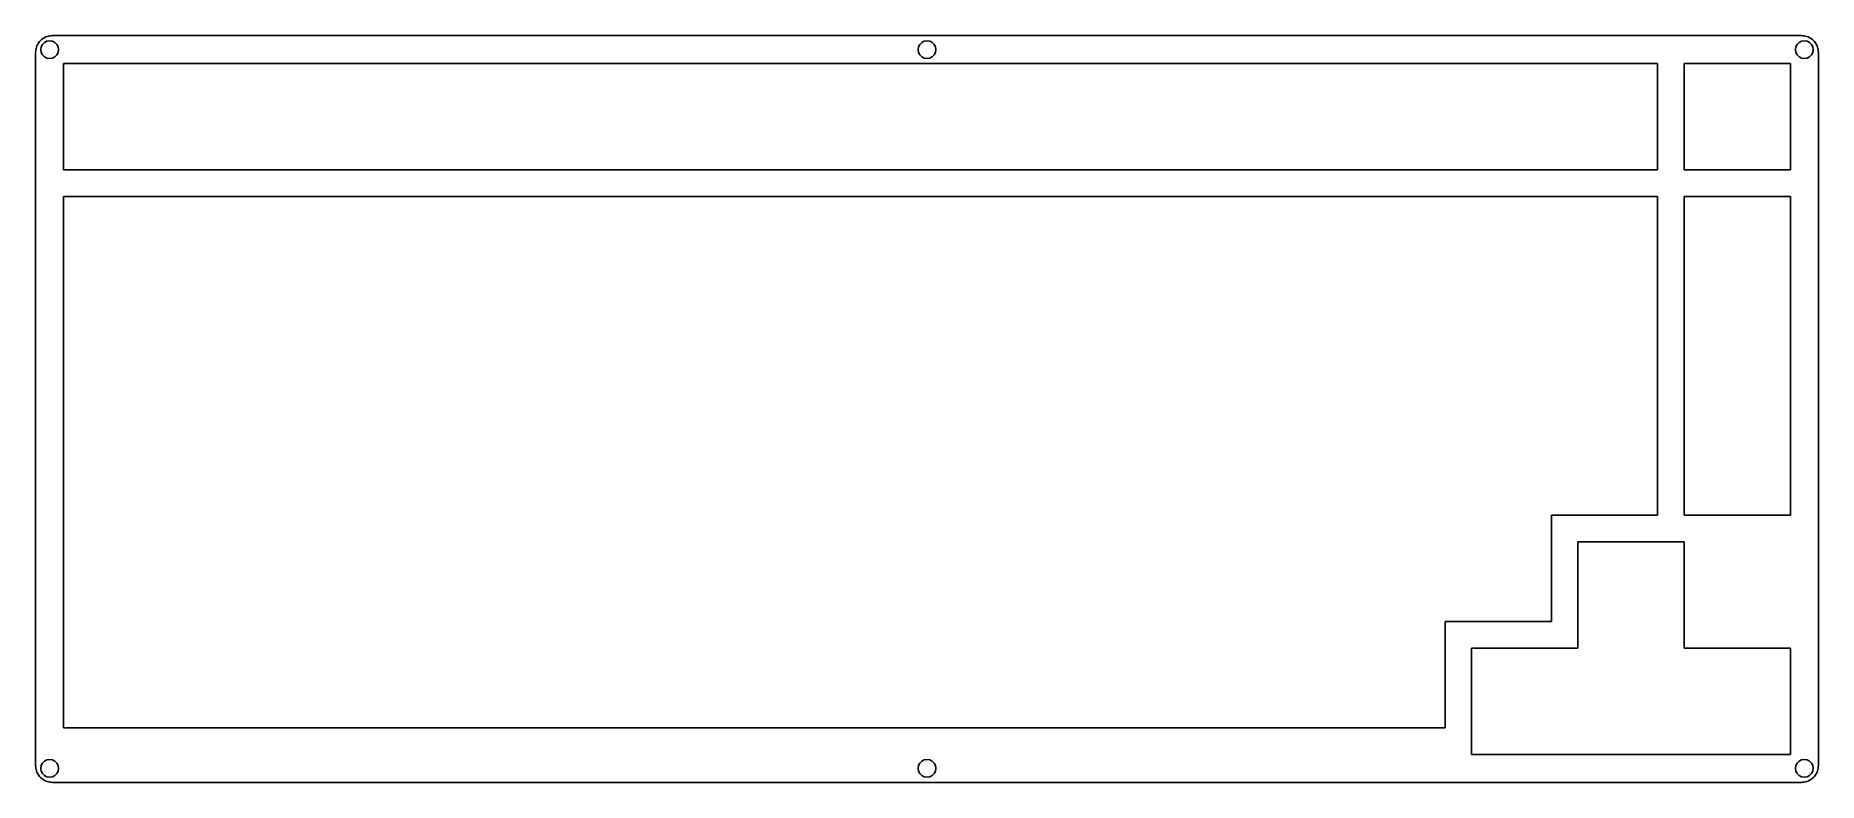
# Model space of a CAD drawing. Extents: x 0 to 320, y 0 to 134.
import ezdxf

# ---------------------------------------------------------------- set-up
doc = ezdxf.new("R2010")
doc.units = 0
doc.layers.get('0').update_dxf_attribs({"linetype": 'CONTINUOUS'})

msp = doc.modelspace()

# ---------------------------------------------------------------- linework, layer by layer
at = {"color": 0}
for p, q in [((0.095085, 130.961), (0.104731, 131.196)), ((0.104731, 131.196), (0.130914, 131.431)), ((0.130914, 131.431), (0.177767, 131.661)), ((0.177767, 131.661), (0.241157, 131.888)), ((0.241157, 131.888), (0.323839, 132.108)), ((0.323839, 132.108), (0.421679, 132.322)), ((0.421679, 132.322), (0.537436, 132.529)), ((0.537436, 132.529), (0.666972, 132.725)), ((0.666972, 132.725), (0.813043, 132.909)), ((0.813043, 132.909), (0.972894, 133.083)), ((0.972894, 133.083), (1.14653, 133.242)), ((1.07349, 131.955), (0.994943, 131.461)), ((0.994943, 131.461), (1.07349, 130.966)), ((1.30087, 132.401), (1.07349, 131.955)), ((1.14653, 133.242), (1.33119, 133.388)), ((1.65503, 132.755), (1.30087, 132.401)), ((1.33119, 133.388), (1.52687, 133.518)), ((1.52687, 133.518), (1.73357, 133.634)), ((2.10013, 132.982), (1.65503, 132.755)), ((1.73357, 133.634), (1.94717, 133.732)), ((1.94717, 133.732), (2.16765, 133.814)), ((2.59485, 133.061), (2.10013, 132.982)), ((2.16765, 133.814), (2.39503, 133.878)), ((2.39503, 133.878), (2.62516, 133.925)), ((3.08956, 132.982), (2.59485, 133.061)), ((2.62516, 133.925), (2.85943, 133.951)), ((2.85943, 133.951), (3.09507, 133.96)), ((3.53603, 132.755), (3.08956, 132.982)), ((3.09507, 133.96), (316.658, 133.96)), ((3.88881, 132.401), (3.53603, 132.755)), ((4.11621, 131.955), (3.88881, 132.401)), ((4.19612, 131.461), (4.11621, 131.955)), ((4.11621, 130.966), (4.19612, 131.461)), ((158.356, 131.955), (158.276, 131.461)), ((158.276, 131.461), (158.356, 130.966)), ((158.582, 132.401), (158.356, 131.955)), ((158.936, 132.755), (158.582, 132.401)), ((159.383, 132.982), (158.936, 132.755)), ((159.876, 133.061), (159.383, 132.982)), ((160.372, 132.982), (159.876, 133.061)), ((160.817, 132.755), (160.372, 132.982)), ((161.171, 132.401), (160.817, 132.755)), ((161.399, 131.955), (161.171, 132.401)), ((161.477, 131.461), (161.399, 131.955)), ((161.399, 130.966), (161.477, 131.461)), ((315.637, 131.955), (315.558, 131.461)), ((315.558, 131.461), (315.637, 130.966)), ((315.864, 132.401), (315.637, 131.955)), ((316.218, 132.755), (315.864, 132.401)), ((316.665, 132.982), (316.218, 132.755)), ((316.658, 133.96), (316.894, 133.951)), ((317.158, 133.061), (316.665, 132.982)), ((316.894, 133.951), (317.128, 133.925)), ((317.128, 133.925), (317.358, 133.878)), ((317.653, 132.982), (317.158, 133.061)), ((317.358, 133.878), (317.585, 133.814)), ((317.585, 133.814), (317.806, 133.732)), ((318.098, 132.755), (317.653, 132.982)), ((317.806, 133.732), (318.021, 133.634)), ((318.021, 133.634), (318.225, 133.518)), ((318.452, 132.401), (318.098, 132.755)), ((318.225, 133.518), (318.422, 133.388)), ((318.422, 133.388), (318.607, 133.242)), ((318.681, 131.955), (318.452, 132.401)), ((318.607, 133.242), (318.779, 133.083)), ((318.758, 131.461), (318.681, 131.955)), ((318.681, 130.966), (318.758, 131.461)), ((318.779, 133.083), (318.94, 132.909)), ((318.94, 132.909), (319.086, 132.725)), ((319.086, 132.725), (319.217, 132.529)), ((319.217, 132.529), (319.331, 132.322)), ((319.331, 132.322), (319.431, 132.108)), ((319.431, 132.108), (319.512, 131.888)), ((319.512, 131.888), (319.575, 131.661)), ((319.575, 131.661), (319.621, 131.431)), ((319.621, 131.431), (319.65, 131.196)), ((319.65, 131.196), (319.658, 130.961)), ((0.095085, 3.13504), (0.095085, 130.961)), ((1.07349, 130.966), (1.30087, 130.52)), ((1.30087, 130.52), (1.65503, 130.167)), ((1.65503, 130.167), (2.10013, 129.939)), ((2.10013, 129.939), (2.59485, 129.859)), ((2.59485, 129.859), (3.08956, 129.939)), ((3.08956, 129.939), (3.53603, 130.167)), ((3.53603, 130.167), (3.88881, 130.52)), ((3.88881, 130.52), (4.11621, 130.966)), ((5.09323, 128.962), (290.846, 128.962)), ((5.09323, 109.91), (5.09323, 128.962)), ((158.356, 130.966), (158.582, 130.52)), ((158.582, 130.52), (158.936, 130.167)), ((158.936, 130.167), (159.383, 129.939)), ((159.383, 129.939), (159.876, 129.859)), ((159.876, 129.859), (160.372, 129.939)), ((160.372, 129.939), (160.817, 130.167)), ((160.817, 130.167), (161.171, 130.52)), ((161.171, 130.52), (161.399, 130.966)), ((290.846, 128.962), (290.846, 109.91)), ((295.607, 128.962), (314.658, 128.962)), ((295.607, 109.91), (295.607, 128.962)), ((314.658, 128.962), (314.658, 109.91)), ((315.637, 130.966), (315.864, 130.52)), ((315.864, 130.52), (316.218, 130.167)), ((316.218, 130.167), (316.665, 129.939)), ((316.665, 129.939), (317.158, 129.859)), ((317.158, 129.859), (317.653, 129.939)), ((317.653, 129.939), (318.098, 130.167)), ((318.098, 130.167), (318.452, 130.52)), ((318.452, 130.52), (318.681, 130.966)), ((319.658, 130.961), (319.658, 3.13366)), ((290.846, 109.91), (5.09323, 109.91)), ((314.658, 109.91), (295.607, 109.91)), ((5.09323, 105.149), (5.09323, 86.0972)), ((290.846, 105.149), (5.09323, 105.149)), ((290.846, 47.9972), (290.846, 105.149)), ((295.607, 105.149), (314.658, 105.149)), ((295.607, 47.9972), (295.607, 105.149)), ((314.658, 105.149), (314.658, 47.9972)), ((5.09323, 86.0972), (5.0946, 86.0972)), ((5.0946, 86.0972), (5.0946, 67.0486)), ((5.0946, 67.0486), (5.09323, 67.0486)), ((5.09323, 67.0486), (5.09323, 28.9471)), ((271.796, 28.9471), (271.796, 47.9972)), ((271.796, 47.9972), (290.846, 47.9972)), ((314.658, 47.9972), (295.607, 47.9972)), ((276.557, 43.2361), (276.557, 24.186)), ((295.608, 43.2361), (276.557, 43.2361)), ((295.608, 24.186), (295.608, 43.2361)), ((5.09323, 28.9471), (5.0946, 28.9471)), ((5.0946, 28.9471), (5.0946, 9.89845)), ((252.746, 9.89845), (252.746, 28.9471)), ((252.746, 28.9471), (271.796, 28.9471)), ((276.557, 24.186), (257.507, 24.186)), ((257.507, 24.186), (257.507, 5.13457)), ((314.658, 24.186), (295.608, 24.186)), ((314.658, 5.13457), (314.658, 24.186)), ((5.0946, 9.89845), (252.746, 9.89845)), ((1.30087, 3.57463), (1.07349, 3.12952)), ((1.65503, 3.92878), (1.30087, 3.57463)), ((2.10013, 4.15618), (1.65503, 3.92878)), ((2.59485, 4.23471), (2.10013, 4.15618)), ((3.08956, 4.15618), (2.59485, 4.23471)), ((3.53603, 3.92878), (3.08956, 4.15618)), ((3.88881, 3.57463), (3.53603, 3.92878)), ((4.11621, 3.12952), (3.88881, 3.57463)), ((158.582, 3.57463), (158.356, 3.12952)), ((158.936, 3.92878), (158.582, 3.57463)), ((159.383, 4.15618), (158.936, 3.92878)), ((159.876, 4.23471), (159.383, 4.15618)), ((160.372, 4.15618), (159.876, 4.23471)), ((160.817, 3.92878), (160.372, 4.15618)), ((161.171, 3.57463), (160.817, 3.92878)), ((161.399, 3.12952), (161.171, 3.57463)), ((257.507, 5.13457), (314.658, 5.13457)), ((315.864, 3.57463), (315.637, 3.12952)), ((316.218, 3.92878), (315.864, 3.57463)), ((316.665, 4.15618), (316.218, 3.92878)), ((317.158, 4.23471), (316.665, 4.15618)), ((317.653, 4.15618), (317.158, 4.23471)), ((318.098, 3.92878), (317.653, 4.15618)), ((318.452, 3.57463), (318.098, 3.92878)), ((318.681, 3.12952), (318.452, 3.57463)), ((0.104731, 2.89939), (0.095085, 3.13504)), ((0.130914, 2.66513), (0.104731, 2.89939)), ((0.177767, 2.43362), (0.130914, 2.66513)), ((0.241157, 2.20762), (0.177767, 2.43362)), ((0.323839, 1.98575), (0.241157, 2.20762)), ((0.421679, 1.77353), (0.323839, 1.98575)), ((0.537436, 1.56683), (0.421679, 1.77353)), ((0.666972, 1.37115), (0.537436, 1.56683)), ((0.813043, 1.18649), (0.666972, 1.37115)), ((0.972894, 1.01286), (0.813043, 1.18649)), ((1.14653, 0.853006), (0.972894, 1.01286)), ((1.07349, 3.12952), (0.994943, 2.63343)), ((0.994943, 2.63343), (1.07349, 2.14009)), ((1.07349, 2.14009), (1.30087, 1.69361)), ((1.33119, 0.706935), (1.14653, 0.853006)), ((1.30087, 1.69361), (1.65503, 1.33945)), ((1.52687, 0.577398), (1.33119, 0.706935)), ((1.73357, 0.461641), (1.52687, 0.577398)), ((1.65503, 1.33945), (2.10013, 1.11345)), ((1.94717, 0.362423), (1.73357, 0.461641)), ((2.16765, 0.28112), (1.94717, 0.362423)), ((2.10013, 1.11345), (2.59485, 1.03353)), ((2.39503, 0.21773), (2.16765, 0.28112)), ((2.62516, 0.170877), (2.39503, 0.21773)), ((2.59485, 1.03353), (3.08956, 1.11345)), ((2.85943, 0.144694), (2.62516, 0.170877)), ((3.09507, 0.13367), (2.85943, 0.144694)), ((3.08956, 1.11345), (3.53603, 1.33945)), ((316.658, 0.13367), (3.09507, 0.13367)), ((3.53603, 1.33945), (3.88881, 1.69361)), ((3.88881, 1.69361), (4.11621, 2.14009)), ((4.19612, 2.63343), (4.11621, 3.12952)), ((4.11621, 2.14009), (4.19612, 2.63343)), ((158.356, 3.12952), (158.276, 2.63343)), ((158.276, 2.63343), (158.356, 2.14009)), ((158.356, 2.14009), (158.582, 1.69361)), ((158.582, 1.69361), (158.936, 1.33945)), ((158.936, 1.33945), (159.383, 1.11345)), ((159.383, 1.11345), (159.876, 1.03353)), ((159.876, 1.03353), (160.372, 1.11345)), ((160.372, 1.11345), (160.817, 1.33945)), ((160.817, 1.33945), (161.171, 1.69361)), ((161.171, 1.69361), (161.399, 2.14009)), ((161.477, 2.63343), (161.399, 3.12952)), ((161.399, 2.14009), (161.477, 2.63343)), ((315.637, 3.12952), (315.558, 2.63343)), ((315.558, 2.63343), (315.637, 2.14009)), ((315.637, 2.14009), (315.864, 1.69361)), ((315.864, 1.69361), (316.218, 1.33945)), ((316.218, 1.33945), (316.665, 1.11345)), ((316.894, 0.144694), (316.658, 0.13367)), ((316.665, 1.11345), (317.158, 1.03353)), ((317.128, 0.170877), (316.894, 0.144694)), ((317.358, 0.21773), (317.128, 0.170877)), ((317.158, 1.03353), (317.653, 1.11345)), ((317.585, 0.28112), (317.358, 0.21773)), ((317.806, 0.362423), (317.585, 0.28112)), ((317.653, 1.11345), (318.098, 1.33945)), ((318.021, 0.461641), (317.806, 0.362423)), ((318.225, 0.577398), (318.021, 0.461641)), ((318.098, 1.33945), (318.452, 1.69361)), ((318.422, 0.706935), (318.225, 0.577398)), ((318.607, 0.853006), (318.422, 0.706935)), ((318.452, 1.69361), (318.681, 2.14009)), ((318.779, 1.01286), (318.607, 0.853006)), ((318.758, 2.63343), (318.681, 3.12952)), ((318.681, 2.14009), (318.758, 2.63343)), ((318.94, 1.18649), (318.779, 1.01286)), ((319.086, 1.37115), (318.94, 1.18649)), ((319.217, 1.56683), (319.086, 1.37115)), ((319.331, 1.77353), (319.217, 1.56683)), ((319.431, 1.98575), (319.331, 1.77353)), ((319.512, 2.20762), (319.431, 1.98575)), ((319.575, 2.43362), (319.512, 2.20762)), ((319.621, 2.66513), (319.575, 2.43362)), ((319.65, 2.89939), (319.621, 2.66513)), ((319.658, 3.13366), (319.65, 2.89939))]:
    msp.add_line(p, q, dxfattribs=at)

doc.saveas('drawing.dxf')
